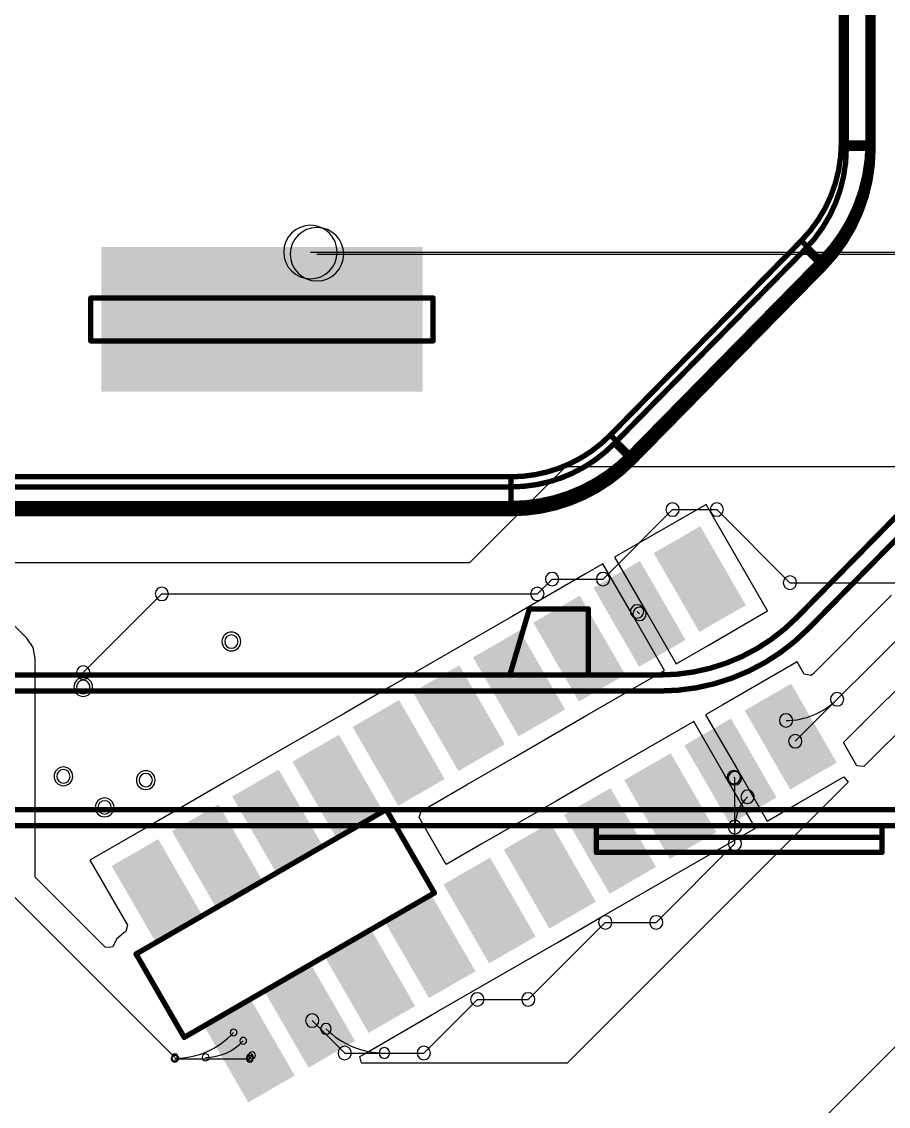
# Model space of a CAD drawing. Header units: inches. Extents: x 32166 to 34772, y 2386 to 4229.
# Drawn here: x 33828.3 to 33898.3, y 3850.1 to 3937.7 of the extents above; entities that cross this region are included whole.
import ezdxf

# ---------------------------------------------------------------- set-up
doc = ezdxf.new("R2010")
doc.units = ezdxf.units.IN
doc.header["$LTSCALE"] = 0.64311
doc.header["$MEASUREMENT"] = 0
for name, color, linetype in [('KEEPOUTLAYER', 6, 'CONTINUOUS'), ('MULTILAYER', 9, 'CONTINUOUS'), ('TOPLAYER', 1, 'CONTINUOUS'), ('TOPOVERLAY', 2, 'CONTINUOUS'), ('TOPSOLDER', 216, 'CONTINUOUS')]:
    doc.layers.add(name, color=color, linetype=linetype)

msp = doc.modelspace()

# ---------------------------------------------------------------- linework, layer by layer
at = {"layer": 'KEEPOUTLAYER', "const_width": 0.432}
for points in [[(33837.555, 3862.371), (33857.758, 3874.035)], [(33857.758, 3874.035), (33861.646, 3867.3)], [(33841.443, 3855.636), (33861.646, 3867.3)], [(33837.555, 3862.371), (33841.443, 3855.636)]]:
    msp.add_lwpolyline(points, dxfattribs=at)
at = {"layer": 'KEEPOUTLAYER', "const_width": 0.216}
for points in [[(33857.704, 3874.128, 1), (33857.812, 3873.941, 1)], [(33857.704, 3874.128, 1), (33857.812, 3873.941, 1)], [(33861.592, 3867.394, 1), (33861.7, 3867.207, 1)], [(33861.592, 3867.394, 1), (33861.7, 3867.207, 1)], [(33837.501, 3862.464, 1), (33837.609, 3862.277, 1)], [(33837.501, 3862.464, 1), (33837.609, 3862.277, 1)], [(33841.389, 3855.73, 1), (33841.497, 3855.543, 1)], [(33841.389, 3855.73, 1), (33841.497, 3855.543, 1)]]:
    msp.add_lwpolyline(points, format="xyb", close=True, dxfattribs=at)
at = {"layer": 'MULTILAYER'}
for centre, start, end in [((33845.252, 3887.602), 0, 180), ((33845.252, 3887.602), 180, 0), ((33833.286, 3883.93), 0, 180), ((33833.286, 3883.93), 180, 0), ((33831.687, 3876.716), 0, 180), ((33831.687, 3876.716), 180, 0), ((33838.34, 3876.413), 0, 180), ((33838.34, 3876.413), 180, 0), ((33835.014, 3874.21), 0, 180), ((33835.014, 3874.21), 180, 0)]:
    msp.add_arc(centre, 0.54, start, end, dxfattribs=at)
for points in [[(33835.192, 3908.211), (33860.248, 3908.211), (33835.192, 3919.011), (33860.248, 3919.011)], [(33886.195, 3890.703), (33882.955, 3896.314), (33883.202, 3888.975), (33879.962, 3894.586)], [(33881.332, 3887.895), (33878.092, 3893.506), (33878.339, 3886.167), (33875.099, 3891.778)], [(33876.468, 3885.087), (33873.228, 3890.698), (33873.475, 3883.359), (33870.235, 3888.97)], [(33871.605, 3882.279), (33868.365, 3887.89), (33868.612, 3880.551), (33865.372, 3886.162)], [(33866.741, 3879.471), (33863.501, 3885.082), (33863.748, 3877.743), (33860.508, 3883.354)], [(33893.539, 3877.982), (33890.299, 3883.594), (33890.546, 3876.254), (33887.306, 3881.866)], [(33861.877, 3876.663), (33858.637, 3882.274), (33858.884, 3874.935), (33855.644, 3880.546)], [(33888.676, 3875.174), (33885.436, 3880.786), (33885.683, 3873.446), (33882.443, 3879.058)], [(33857.014, 3873.855), (33853.774, 3879.466), (33854.021, 3872.127), (33850.781, 3877.738)], [(33883.812, 3872.366), (33880.572, 3877.978), (33880.819, 3870.638), (33877.579, 3876.25)], [(33852.15, 3871.047), (33848.91, 3876.658), (33849.157, 3869.319), (33845.917, 3874.93)], [(33878.949, 3869.558), (33875.709, 3875.17), (33875.956, 3867.83), (33872.716, 3873.442)], [(33847.287, 3868.239), (33844.047, 3873.85), (33844.294, 3866.511), (33841.054, 3872.122)], [(33874.085, 3866.75), (33870.845, 3872.362), (33871.092, 3865.022), (33867.852, 3870.634)], [(33842.423, 3865.431), (33839.183, 3871.042), (33839.43, 3863.703), (33836.19, 3869.314)], [(33869.221, 3863.942), (33865.981, 3869.554), (33866.228, 3862.214), (33862.988, 3867.826)], [(33864.358, 3861.134), (33861.118, 3866.746), (33861.365, 3859.406), (33858.125, 3865.018)], [(33859.494, 3858.326), (33856.254, 3863.938), (33856.501, 3856.598), (33853.261, 3862.21)], [(33854.631, 3855.518), (33851.391, 3861.13), (33851.638, 3853.79), (33848.398, 3859.402)], [(33849.767, 3852.71), (33846.527, 3858.322), (33846.774, 3850.982), (33843.534, 3856.594)]]:
    msp.add_solid(points, dxfattribs=at)
at = {"layer": 'TOPLAYER'}
for p, q in [((33851.637, 3919.052), (34048.767, 3919.052)), ((33864.519, 3893.996), (33872.252, 3901.728)), ((33872.252, 3901.728), (33977.185, 3901.728)), ((33883.588, 3898.675), (33877.602, 3895.219)), ((33888.556, 3890.07), (33883.588, 3898.675)), ((33875.269, 3892.642), (33880.885, 3898.258)), ((33880.885, 3898.258), (33884.457, 3898.258)), ((33884.457, 3898.258), (33890.362, 3892.354)), ((33877.602, 3895.219), (33876.206, 3894.413)), ((33877.602, 3895.219), (33877.602, 3895.219)), ((33877.602, 3895.219), (33877.602, 3895.219)), ((33876.206, 3894.413), (33878.69, 3890.112)), ((33828.736, 3887.874), (33823.122, 3893.489)), ((33823.332, 3893.996), (33864.519, 3893.996)), ((33875.256, 3893.865), (33873.861, 3893.059)), ((33877.741, 3889.561), (33875.256, 3893.865)), ((33873.861, 3893.059), (33867.875, 3889.603)), ((33869.962, 3891.447), (33871.158, 3892.642)), ((33871.158, 3892.642), (33875.269, 3892.642)), ((33873.861, 3893.059), (33873.861, 3893.059)), ((33890.362, 3892.354), (34043.54, 3892.354)), ((33833.286, 3885.096), (33839.636, 3891.447)), ((33839.636, 3891.447), (33869.962, 3891.447)), ((33898.564, 3891.333), (33892.171, 3884.94)), ((33878.018, 3890.033), (33878.215, 3889.836)), ((33878.69, 3890.112), (33878.69, 3890.112)), ((33878.69, 3890.112), (33881.174, 3885.808)), ((33883.692, 3887.262), (33888.556, 3890.07)), ((33867.875, 3889.603), (33864.133, 3887.443)), ((33867.875, 3889.603), (33867.875, 3889.603)), ((33867.875, 3889.603), (33867.875, 3889.603)), ((33880.224, 3885.26), (33877.741, 3889.561)), ((33877.741, 3889.561), (33877.741, 3889.561)), ((33890.792, 3879.555), (33900.566, 3889.33)), ((33829.239, 3887.121), (33828.736, 3887.874)), ((33829.416, 3886.233), (33829.239, 3887.121)), ((33864.133, 3887.443), (33858.148, 3883.987)), ((33864.133, 3887.443), (33864.133, 3887.443)), ((33881.174, 3885.808), (33883.692, 3887.262)), ((33883.692, 3887.262), (33883.692, 3887.262)), ((33883.692, 3887.262), (33883.692, 3887.262)), ((33829.416, 3868.575), (33829.416, 3886.233)), ((33896.188, 3880.947), (33901.739, 3886.498)), ((33890.932, 3885.955), (33884.946, 3882.499)), ((33891.508, 3884.957), (33890.932, 3885.955)), ((33877.706, 3883.806), (33880.224, 3885.26)), ((33892.046, 3884.85), (33891.508, 3884.957)), ((33892.167, 3884.943), (33892.046, 3884.85)), ((33892.171, 3884.94), (33892.167, 3884.943)), ((33892.167, 3884.943), (33892.167, 3884.943)), ((33892.167, 3884.943), (33892.167, 3884.943)), ((33892.167, 3884.943), (33892.167, 3884.943)), ((33858.148, 3883.987), (33854.406, 3881.827)), ((33858.148, 3883.987), (33858.148, 3883.987)), ((33858.148, 3883.987), (33858.148, 3883.987)), ((33873.965, 3881.646), (33877.706, 3883.806)), ((33877.706, 3883.806), (33877.706, 3883.806)), ((33854.406, 3881.827), (33848.42, 3878.371)), ((33854.406, 3881.827), (33854.406, 3881.827)), ((33884.946, 3882.499), (33883.55, 3881.693)), ((33884.946, 3882.499), (33884.946, 3882.499)), ((33884.946, 3882.499), (33884.946, 3882.499)), ((33901.066, 3882.245), (33896.318, 3877.497)), ((33867.979, 3878.19), (33873.965, 3881.646)), ((33873.965, 3881.646), (33873.965, 3881.646)), ((33873.965, 3881.646), (33873.965, 3881.646)), ((33882.6, 3881.144), (33881.205, 3880.339)), ((33885.085, 3876.841), (33882.6, 3881.144)), ((33883.55, 3881.693), (33886.034, 3877.392)), ((33896.049, 3880.808), (33896.188, 3880.922)), ((33896.188, 3880.922), (33896.188, 3880.947)), ((33896.188, 3880.922), (33896.188, 3880.922)), ((33881.205, 3880.339), (33875.219, 3876.883)), ((33881.205, 3880.339), (33881.205, 3880.339)), ((33894.689, 3879.447), (33896.049, 3880.808)), ((33895.774, 3877.568), (33894.689, 3879.447)), ((33848.42, 3878.371), (33844.679, 3876.211)), ((33848.42, 3878.371), (33848.42, 3878.371)), ((33848.42, 3878.371), (33848.42, 3878.371)), ((33864.238, 3876.03), (33867.979, 3878.19)), ((33867.979, 3878.19), (33867.979, 3878.19)), ((33896.318, 3877.497), (33895.774, 3877.568)), ((33875.219, 3876.883), (33871.477, 3874.723)), ((33875.219, 3876.883), (33875.219, 3876.883)), ((33875.219, 3876.883), (33875.219, 3876.883)), ((33887.568, 3872.54), (33885.085, 3876.841)), ((33885.085, 3876.841), (33885.085, 3876.841)), ((33885.829, 3876.649), (33885.918, 3876.56)), ((33885.918, 3871.281), (33885.918, 3876.56)), ((33886.034, 3877.392), (33886.034, 3877.392)), ((33886.034, 3877.392), (33888.518, 3873.088)), ((33891.036, 3874.542), (33894.721, 3876.669)), ((33894.721, 3876.669), (33895.055, 3876.234)), ((33844.679, 3876.211), (33838.693, 3872.755)), ((33844.679, 3876.211), (33844.679, 3876.211)), ((33860.566, 3873.91), (33864.238, 3876.03)), ((33864.238, 3876.03), (33864.238, 3876.03)), ((33864.238, 3876.03), (33864.238, 3876.03)), ((33895.055, 3876.234), (33872.381, 3853.56)), ((33860.424, 3873.38), (33860.566, 3873.91)), ((33871.477, 3874.723), (33865.492, 3871.267)), ((33871.477, 3874.723), (33871.477, 3874.723)), ((33888.518, 3873.088), (33891.036, 3874.542)), ((33891.036, 3874.542), (33891.036, 3874.542)), ((33891.036, 3874.542), (33891.036, 3874.542)), ((33862.606, 3869.601), (33860.424, 3873.38)), ((33838.693, 3872.755), (33833.83, 3869.947)), ((33838.693, 3872.755), (33838.693, 3872.755)), ((33838.693, 3872.755), (33838.693, 3872.755)), ((33885.05, 3871.086), (33887.568, 3872.54)), ((33879.56, 3864.922), (33885.918, 3871.281)), ((33865.492, 3871.267), (33862.606, 3869.601)), ((33865.492, 3871.267), (33865.492, 3871.267)), ((33865.492, 3871.267), (33865.492, 3871.267)), ((33881.309, 3868.926), (33885.05, 3871.086)), ((33885.05, 3871.086), (33885.05, 3871.086)), ((33833.83, 3869.947), (33836.857, 3864.704)), ((33875.323, 3865.47), (33881.309, 3868.926)), ((33881.309, 3868.926), (33881.309, 3868.926)), ((33881.309, 3868.926), (33881.309, 3868.926)), ((33835.07, 3862.921), (33829.416, 3868.575)), ((33827.095, 3867.613), (33840.686, 3854.022)), ((33871.582, 3863.31), (33875.323, 3865.47)), ((33875.323, 3865.47), (33875.323, 3865.47)), ((33836.857, 3864.704), (33836.715, 3864.174)), ((33869.228, 3858.701), (33875.448, 3864.922)), ((33875.448, 3864.922), (33879.56, 3864.922)), ((33835.983, 3863.577), (33835.673, 3862.949)), ((33836.564, 3864.087), (33835.983, 3863.577)), ((33836.715, 3864.174), (33836.564, 3864.087)), ((33835.381, 3862.901), (33835.07, 3862.921)), ((33835.673, 3862.949), (33835.381, 3862.901)), ((33865.596, 3859.854), (33871.582, 3863.31)), ((33871.582, 3863.31), (33871.582, 3863.31)), ((33871.582, 3863.31), (33871.582, 3863.31)), ((33879.521, 3835.557), (33905.042, 3861.079)), ((33861.855, 3857.694), (33865.596, 3859.854)), ((33865.596, 3859.854), (33865.596, 3859.854)), ((33860.789, 3854.374), (33865.116, 3858.701)), ((33865.116, 3858.701), (33869.228, 3858.701)), ((33855.869, 3854.238), (33861.855, 3857.694)), ((33861.855, 3857.694), (33861.855, 3857.694)), ((33861.855, 3857.694), (33861.855, 3857.694)), ((33851.784, 3856.993), (33854.403, 3854.374)), ((33840.673, 3853.906), (33846.745, 3853.906)), ((33846.758, 3854.022), (33846.921, 3854.185)), ((33854.403, 3854.374), (33860.789, 3854.374)), ((33855.613, 3854.09), (33855.869, 3854.238)), ((33855.755, 3853.56), (33855.613, 3854.09)), ((33855.869, 3854.238), (33855.869, 3854.238)), ((33872.381, 3853.56), (33855.755, 3853.56))]:
    msp.add_line(p, q, dxfattribs=at)
for centre, radius, start, end in [((33851.637, 3919.052), 2.16, 0, 180), ((33851.637, 3919.052), 2.16, 180, 0), ((33880.885, 3898.258), 0.54, 0, 180), ((33880.885, 3898.258), 0.54, 0, 180), ((33884.457, 3898.258), 0.54, 0, 180), ((33884.457, 3898.258), 0.54, 0, 180), ((33880.885, 3898.258), 0.54, 180, 0), ((33880.885, 3898.258), 0.54, 180, 0), ((33884.457, 3898.258), 0.54, 180, 0), ((33884.457, 3898.258), 0.54, 180, 0), ((33871.158, 3892.642), 0.54, 0, 180), ((33871.158, 3892.642), 0.54, 0, 180), ((33875.269, 3892.642), 0.54, 0, 180), ((33875.269, 3892.642), 0.54, 0, 180), ((33871.158, 3892.642), 0.54, 180, 0), ((33871.158, 3892.642), 0.54, 180, 0), ((33875.269, 3892.642), 0.54, 180, 0), ((33875.269, 3892.642), 0.54, 180, 0), ((33890.362, 3892.354), 0.54, 0, 180), ((33890.362, 3892.354), 0.54, 0, 180), ((33890.362, 3892.354), 0.54, 180, 0), ((33890.362, 3892.354), 0.54, 180, 0), ((33839.636, 3891.447), 0.54, 0, 180), ((33839.636, 3891.447), 0.54, 0, 180), ((33839.636, 3891.447), 0.54, 180, 0), ((33839.636, 3891.447), 0.54, 180, 0), ((33869.962, 3891.447), 0.54, 0, 180), ((33869.962, 3891.447), 0.54, 0, 180), ((33869.962, 3891.447), 0.54, 180, 0), ((33869.962, 3891.447), 0.54, 180, 0), ((33878.018, 3890.033), 0.54, 0, 180), ((33878.018, 3890.033), 0.54, 180, 0), ((33878.215, 3889.836), 0.54, 0, 180), ((33878.215, 3889.836), 0.54, 180, 0), ((33845.252, 3887.602), 0.54, 0, 180), ((33845.252, 3887.602), 0.54, 180, 0), ((33833.286, 3885.096), 0.54, 0, 180), ((33833.286, 3885.096), 0.54, 180, 0), ((33833.286, 3883.93), 0.54, 0, 180), ((33833.286, 3883.93), 0.54, 180, 0), ((33890.045, 3887.065), 5.838, 270.00009, 315.00009), ((33894.173, 3882.937), 0.54, 0, 180), ((33894.173, 3882.937), 0.54, 180, 0), ((33890.045, 3881.227), 0.54, 0, 180), ((33890.045, 3881.227), 0.54, 180, 0), ((33890.792, 3879.555), 0.54, 0, 180), ((33890.792, 3879.555), 0.54, 180, 0), ((33831.687, 3876.716), 0.54, 0, 180), ((33831.687, 3876.716), 0.54, 180, 0), ((33838.34, 3876.413), 0.54, 0, 180), ((33885.829, 3876.649), 0.54, 0, 180), ((33885.829, 3876.649), 0.54, 180, 0), ((33885.918, 3876.56), 0.54, 0, 180), ((33885.918, 3876.56), 0.54, 0, 180), ((33885.918, 3876.56), 0.54, 180, 0), ((33885.918, 3876.56), 0.54, 180, 0), ((33838.34, 3876.413), 0.54, 180, 0), ((33889.392, 3872.612), 3.473, 135.00009, 180.00009), ((33886.936, 3875.068), 0.54, 0, 180), ((33886.936, 3875.068), 0.54, 180, 0), ((33835.014, 3874.21), 0.54, 0, 180), ((33835.014, 3874.21), 0.54, 180, 0), ((33885.918, 3872.612), 0.54, 0, 180), ((33885.918, 3872.612), 0.54, 180, 0), ((33885.918, 3871.281), 0.54, 0, 180), ((33885.918, 3871.281), 0.54, 0, 180), ((33885.918, 3871.281), 0.54, 180, 0), ((33885.918, 3871.281), 0.54, 180, 0), ((33875.448, 3864.922), 0.54, 0, 180), ((33875.448, 3864.922), 0.54, 0, 180), ((33879.56, 3864.922), 0.54, 0, 180), ((33879.56, 3864.922), 0.54, 0, 180), ((33875.448, 3864.922), 0.54, 180, 0), ((33875.448, 3864.922), 0.54, 180, 0), ((33879.56, 3864.922), 0.54, 180, 0), ((33879.56, 3864.922), 0.54, 180, 0), ((33865.116, 3858.701), 0.54, 0, 180), ((33865.116, 3858.701), 0.54, 0, 180), ((33869.228, 3858.701), 0.54, 0, 180), ((33869.228, 3858.701), 0.54, 0, 180), ((33865.116, 3858.701), 0.54, 180, 0), ((33865.116, 3858.701), 0.54, 180, 0), ((33869.228, 3858.701), 0.54, 180, 0), ((33869.228, 3858.701), 0.54, 180, 0), ((33851.784, 3856.993), 0.54, 0, 180), ((33851.784, 3856.993), 0.54, 180, 0), ((33852.89, 3856.328), 0.432, 0, 180), ((33840.716, 3860.334), 6.385, 270.00006, 317.60406), ((33845.431, 3856.029), 0.274, 0, 180), ((33845.431, 3856.029), 0.274, 180, 0), ((33846.212, 3855.362), 0.274, 0, 180), ((33852.89, 3856.328), 0.432, 180, 0), ((33857.609, 3861.047), 6.674, 225.00004, 270.00004), ((33843.174, 3858.136), 4.114, 269.99996, 317.60396), ((33846.212, 3855.362), 0.274, 180, 0), ((33854.403, 3854.374), 0.54, 0, 180), ((33854.403, 3854.374), 0.54, 0, 180), ((33857.609, 3854.374), 0.432, 0, 180), ((33860.789, 3854.374), 0.54, 0, 180), ((33860.789, 3854.374), 0.54, 0, 180), ((33840.673, 3853.906), 0.274, 0, 180), ((33840.673, 3853.906), 0.274, 180, 0), ((33840.686, 3854.022), 0.274, 0, 180), ((33840.686, 3854.022), 0.274, 180, 0), ((33840.716, 3853.949), 0.274, 0, 180), ((33840.716, 3853.949), 0.274, 180, 0), ((33843.174, 3854.022), 0.274, 0, 180), ((33843.174, 3854.022), 0.274, 180, 0), ((33846.745, 3853.906), 0.274, 0, 180), ((33846.745, 3853.906), 0.274, 180, 0), ((33846.758, 3854.022), 0.274, 0, 180), ((33846.758, 3854.022), 0.274, 180, 0), ((33846.921, 3854.185), 0.274, 0, 180), ((33846.921, 3854.185), 0.274, 180, 0), ((33854.403, 3854.374), 0.54, 180, 0), ((33854.403, 3854.374), 0.54, 180, 0), ((33857.609, 3854.374), 0.432, 180, 0), ((33860.789, 3854.374), 0.54, 180, 0), ((33860.789, 3854.374), 0.54, 180, 0)]:
    msp.add_arc(centre, radius, start, end, dxfattribs=at)
for points in [[(33835.192, 3908.211), (33860.248, 3908.211), (33835.192, 3919.011), (33860.248, 3919.011)], [(33886.195, 3890.703), (33882.955, 3896.314), (33883.202, 3888.975), (33879.962, 3894.586)], [(33881.332, 3887.895), (33878.092, 3893.506), (33878.339, 3886.167), (33875.099, 3891.778)], [(33876.468, 3885.087), (33873.228, 3890.698), (33873.475, 3883.359), (33870.235, 3888.97)], [(33871.605, 3882.279), (33868.365, 3887.89), (33868.612, 3880.551), (33865.372, 3886.162)], [(33866.741, 3879.471), (33863.501, 3885.082), (33863.748, 3877.743), (33860.508, 3883.354)], [(33893.539, 3877.982), (33890.299, 3883.594), (33890.546, 3876.254), (33887.306, 3881.866)], [(33861.877, 3876.663), (33858.637, 3882.274), (33858.884, 3874.935), (33855.644, 3880.546)], [(33888.676, 3875.174), (33885.436, 3880.786), (33885.683, 3873.446), (33882.443, 3879.058)], [(33857.014, 3873.855), (33853.774, 3879.466), (33854.021, 3872.127), (33850.781, 3877.738)], [(33883.812, 3872.366), (33880.572, 3877.978), (33880.819, 3870.638), (33877.579, 3876.25)], [(33852.15, 3871.047), (33848.91, 3876.658), (33849.157, 3869.319), (33845.917, 3874.93)], [(33878.949, 3869.558), (33875.709, 3875.17), (33875.956, 3867.83), (33872.716, 3873.442)], [(33847.287, 3868.239), (33844.047, 3873.85), (33844.294, 3866.511), (33841.054, 3872.122)], [(33874.085, 3866.75), (33870.845, 3872.362), (33871.092, 3865.022), (33867.852, 3870.634)], [(33842.423, 3865.431), (33839.183, 3871.042), (33839.43, 3863.703), (33836.19, 3869.314)], [(33869.221, 3863.942), (33865.981, 3869.554), (33866.228, 3862.214), (33862.988, 3867.826)], [(33864.358, 3861.134), (33861.118, 3866.746), (33861.365, 3859.406), (33858.125, 3865.018)], [(33859.494, 3858.326), (33856.254, 3863.938), (33856.501, 3856.598), (33853.261, 3862.21)], [(33854.631, 3855.518), (33851.391, 3861.13), (33851.638, 3853.79), (33848.398, 3859.402)], [(33849.767, 3852.71), (33846.527, 3858.322), (33846.774, 3850.982), (33843.534, 3856.594)]]:
    msp.add_solid(points, dxfattribs=at)
at = {"layer": 'TOPOVERLAY', "const_width": 0.432}
for points in [[(33894.509, 3927.861), (33894.509, 3949.961)], [(33896.669, 3927.861), (33896.669, 3949.961)], [(33897.076, 3927.861), (33897.076, 3949.961)], [(33894.916, 3927.435), (33894.916, 3949.554)], [(33897.076, 3927.435), (33897.076, 3949.554)], [(33894.509, 3927.861), (33897.076, 3927.861)], [(33894.916, 3927.435), (33897.076, 3927.435)], [(33875.853, 3904.271), (33891.281, 3919.971)], [(33876.161, 3903.578), (33891.571, 3919.26)], [(33891.281, 3919.971), (33893.112, 3918.171)], [(33891.571, 3919.26), (33893.112, 3917.746)], [(33877.393, 3902.757), (33892.821, 3918.457)], [(33877.684, 3902.472), (33893.112, 3918.171)], [(33877.702, 3902.064), (33893.112, 3917.746)], [(33833.896, 3911.883), (33833.896, 3915.339)], [(33833.896, 3915.339), (33861.544, 3915.339)], [(33861.544, 3911.883), (33861.544, 3915.339)], [(33833.896, 3911.883), (33861.544, 3911.883)], [(33890.925, 3889.546), (33907.787, 3906.704)], [(33891.849, 3888.638), (33908.711, 3905.796)], [(33875.853, 3904.271), (33877.684, 3902.472)], [(33876.161, 3903.578), (33877.702, 3902.064)], [(33827.616, 3900.904), (33867.824, 3900.904)], [(33867.824, 3898.337), (33867.824, 3900.904)], [(33827.598, 3900.09), (33867.842, 3900.09)], [(33867.842, 3897.93), (33867.842, 3900.09)], [(33827.616, 3898.744), (33867.824, 3898.744)], [(33827.616, 3898.337), (33867.824, 3898.337)], [(33827.598, 3897.93), (33867.842, 3897.93)], [(33867.757, 3884.962), (33869.32, 3890.237)], [(33869.32, 3890.237), (33874.072, 3890.237)], [(33874.072, 3884.962), (33874.072, 3890.237)], [(33815.593, 3884.901), (33879.847, 3884.901)], [(33815.593, 3883.605), (33879.847, 3883.605)], [(33776.224, 3874.037), (33919.216, 3874.037)], [(33776.224, 3872.741), (33919.216, 3872.741)], [(33874.72, 3870.581), (33874.72, 3872.741)], [(33897.806, 3871.791), (33897.806, 3872.741)], [(33874.72, 3871.791), (33897.806, 3871.791)], [(33897.801, 3870.581), (33897.801, 3871.791)], [(33874.72, 3870.581), (33897.801, 3870.581)]]:
    msp.add_lwpolyline(points, dxfattribs=at)
for points in [[(33894.509, 3927.861, -0.196645), (33891.281, 3919.971)], [(33894.916, 3927.435, -0.196645), (33891.571, 3919.26)], [(33896.669, 3927.861, -0.196645), (33892.821, 3918.457)], [(33897.076, 3927.861, -0.196645), (33893.112, 3918.171)], [(33897.076, 3927.435, -0.196645), (33893.112, 3917.746)], [(33875.853, 3904.271, -0.201181), (33867.824, 3900.904)], [(33876.161, 3903.578, -0.201181), (33867.842, 3900.09)], [(33877.393, 3902.757, -0.201181), (33867.824, 3898.744)], [(33877.684, 3902.472, -0.201181), (33867.824, 3898.337)], [(33877.702, 3902.064, -0.201181), (33867.842, 3897.93)], [(33890.925, 3889.546, -0.201181), (33879.847, 3884.901)], [(33891.849, 3888.638, -0.201181), (33879.847, 3883.605)]]:
    msp.add_lwpolyline(points, format="xyb", dxfattribs=at)
at = {"layer": 'TOPOVERLAY', "const_width": 0.216}
for points in [[(33894.401, 3927.861, 1), (33894.617, 3927.861, 1)], [(33894.401, 3927.861, 1), (33894.617, 3927.861, 1)], [(33894.401, 3927.861, 1), (33894.617, 3927.861, 1)], [(33894.808, 3927.435, 1), (33895.024, 3927.435, 1)], [(33894.808, 3927.435, 1), (33895.024, 3927.435, 1)], [(33894.808, 3927.435, 1), (33895.024, 3927.435, 1)], [(33896.561, 3927.861, 1), (33896.777, 3927.861, 1)], [(33896.561, 3927.861, 1), (33896.777, 3927.861, 1)], [(33896.968, 3927.861, 1), (33897.184, 3927.861, 1)], [(33896.968, 3927.861, 1), (33897.184, 3927.861, 1)], [(33896.968, 3927.861, 1), (33897.184, 3927.861, 1)], [(33896.968, 3927.435, 1), (33897.184, 3927.435, 1)], [(33896.968, 3927.435, 1), (33897.184, 3927.435, 1)], [(33896.968, 3927.435, 1), (33897.184, 3927.435, 1)], [(33891.173, 3919.971, 1), (33891.389, 3919.971, 1)], [(33891.173, 3919.971, 1), (33891.389, 3919.971, 1)], [(33891.173, 3919.971, 1), (33891.389, 3919.971, 1)], [(33891.463, 3919.26, 1), (33891.679, 3919.26, 1)], [(33891.463, 3919.26, 1), (33891.679, 3919.26, 1)], [(33891.463, 3919.26, 1), (33891.679, 3919.26, 1)], [(33892.713, 3918.457, 1), (33892.929, 3918.457, 1)], [(33892.713, 3918.457, 1), (33892.929, 3918.457, 1)], [(33893.004, 3918.171, 1), (33893.22, 3918.171, 1)], [(33893.004, 3918.171, 1), (33893.22, 3918.171, 1)], [(33893.004, 3918.171, 1), (33893.22, 3918.171, 1)], [(33893.004, 3917.746, 1), (33893.22, 3917.746, 1)], [(33893.004, 3917.746, 1), (33893.22, 3917.746, 1)], [(33893.004, 3917.746, 1), (33893.22, 3917.746, 1)], [(33833.788, 3915.339, 1), (33834.004, 3915.339, 1)], [(33833.788, 3915.339, 1), (33834.004, 3915.339, 1)], [(33861.436, 3915.339, 1), (33861.652, 3915.339, 1)], [(33861.436, 3915.339, 1), (33861.652, 3915.339, 1)], [(33833.788, 3911.883, 1), (33834.004, 3911.883, 1)], [(33833.788, 3911.883, 1), (33834.004, 3911.883, 1)], [(33861.436, 3911.883, 1), (33861.652, 3911.883, 1)], [(33861.436, 3911.883, 1), (33861.652, 3911.883, 1)], [(33875.745, 3904.271, 1), (33875.961, 3904.271, 1)], [(33875.745, 3904.271, 1), (33875.961, 3904.271, 1)], [(33875.745, 3904.271, 1), (33875.961, 3904.271, 1)], [(33876.053, 3903.578, 1), (33876.269, 3903.578, 1)], [(33876.053, 3903.578, 1), (33876.269, 3903.578, 1)], [(33876.053, 3903.578, 1), (33876.269, 3903.578, 1)], [(33877.285, 3902.757, 1), (33877.501, 3902.757, 1)], [(33877.285, 3902.757, 1), (33877.501, 3902.757, 1)], [(33877.576, 3902.472, 1), (33877.792, 3902.472, 1)], [(33877.576, 3902.472, 1), (33877.792, 3902.472, 1)], [(33877.576, 3902.472, 1), (33877.792, 3902.472, 1)], [(33877.594, 3902.064, 1), (33877.81, 3902.064, 1)], [(33877.594, 3902.064, 1), (33877.81, 3902.064, 1)], [(33877.594, 3902.064, 1), (33877.81, 3902.064, 1)], [(33867.716, 3900.904, 1), (33867.932, 3900.904, 1)], [(33867.716, 3900.904, 1), (33867.932, 3900.904, 1)], [(33867.716, 3900.904, 1), (33867.932, 3900.904, 1)], [(33867.734, 3900.09, 1), (33867.95, 3900.09, 1)], [(33867.734, 3900.09, 1), (33867.95, 3900.09, 1)], [(33867.734, 3900.09, 1), (33867.95, 3900.09, 1)], [(33867.716, 3898.744, 1), (33867.932, 3898.744, 1)], [(33867.716, 3898.744, 1), (33867.932, 3898.744, 1)], [(33867.716, 3898.337, 1), (33867.932, 3898.337, 1)], [(33867.716, 3898.337, 1), (33867.932, 3898.337, 1)], [(33867.716, 3898.337, 1), (33867.932, 3898.337, 1)], [(33867.734, 3897.93, 1), (33867.95, 3897.93, 1)], [(33867.734, 3897.93, 1), (33867.95, 3897.93, 1)], [(33867.734, 3897.93, 1), (33867.95, 3897.93, 1)], [(33869.212, 3890.237, 1), (33869.428, 3890.237, 1)], [(33869.212, 3890.237, 1), (33869.428, 3890.237, 1)], [(33873.964, 3890.237, 1), (33874.18, 3890.237, 1)], [(33873.964, 3890.237, 1), (33874.18, 3890.237, 1)], [(33890.817, 3889.546, 1), (33891.033, 3889.546, 1)], [(33890.817, 3889.546, 1), (33891.033, 3889.546, 1)], [(33891.741, 3888.638, 1), (33891.957, 3888.638, 1)], [(33891.741, 3888.638, 1), (33891.957, 3888.638, 1)], [(33867.649, 3884.962, 1), (33867.865, 3884.962, 1)], [(33873.964, 3884.962, 1), (33874.18, 3884.962, 1)], [(33879.739, 3884.901, 1), (33879.955, 3884.901, 1)], [(33879.739, 3884.901, 1), (33879.955, 3884.901, 1)], [(33879.739, 3883.605, 1), (33879.955, 3883.605, 1)], [(33879.739, 3883.605, 1), (33879.955, 3883.605, 1)], [(33874.612, 3872.741, 1), (33874.828, 3872.741, 1)], [(33897.698, 3872.741, 1), (33897.914, 3872.741, 1)], [(33874.612, 3871.791, 1), (33874.828, 3871.791, 1)], [(33897.693, 3871.791, 1), (33897.909, 3871.791, 1)], [(33897.698, 3871.791, 1), (33897.914, 3871.791, 1)], [(33897.698, 3871.791, 1), (33897.914, 3871.791, 1)], [(33874.612, 3870.581, 1), (33874.828, 3870.581, 1)], [(33874.612, 3870.581, 1), (33874.828, 3870.581, 1)], [(33897.693, 3870.581, 1), (33897.909, 3870.581, 1)], [(33897.693, 3870.581, 1), (33897.909, 3870.581, 1)]]:
    msp.add_lwpolyline(points, format="xyb", close=True, dxfattribs=at)
at = {"layer": 'TOPSOLDER'}
msp.add_line((33852.164, 3918.879), (34048.508, 3918.879), dxfattribs=at)
for centre, radius, start, end in [((33852.164, 3918.879), 2.16, 0, 180), ((33852.164, 3918.879), 2.16, 180, 0), ((33845.252, 3887.602), 0.759, 0, 180), ((33845.252, 3887.602), 0.759, 180, 0), ((33833.286, 3883.93), 0.759, 0, 180), ((33833.286, 3883.93), 0.759, 180, 0), ((33831.687, 3876.716), 0.759, 0, 180), ((33831.687, 3876.716), 0.759, 180, 0), ((33838.34, 3876.413), 0.759, 0, 180), ((33838.34, 3876.413), 0.759, 180, 0), ((33835.014, 3874.21), 0.759, 0, 180), ((33835.014, 3874.21), 0.759, 180, 0)]:
    msp.add_arc(centre, radius, start, end, dxfattribs=at)
for points in [[(33834.753, 3907.773), (33860.687, 3907.773), (33834.753, 3919.45), (33860.687, 3919.45)], [(33886.795, 3890.542), (33883.116, 3896.914), (33883.042, 3888.375), (33879.363, 3894.747)], [(33881.931, 3887.734), (33878.252, 3894.106), (33878.178, 3885.567), (33874.499, 3891.939)], [(33877.068, 3884.926), (33873.389, 3891.298), (33873.315, 3882.759), (33869.636, 3889.131)], [(33872.204, 3882.118), (33868.525, 3888.49), (33868.451, 3879.951), (33864.772, 3886.323)], [(33867.341, 3879.31), (33863.662, 3885.682), (33863.587, 3877.143), (33859.908, 3883.515)], [(33894.139, 3877.822), (33890.46, 3884.194), (33890.386, 3875.655), (33886.707, 3882.027)], [(33862.477, 3876.502), (33858.798, 3882.874), (33858.724, 3874.335), (33855.045, 3880.707)], [(33889.275, 3875.014), (33885.596, 3881.386), (33885.522, 3872.847), (33881.843, 3879.219)], [(33857.613, 3873.694), (33853.934, 3880.066), (33853.86, 3871.527), (33850.181, 3877.899)], [(33884.412, 3872.206), (33880.733, 3878.578), (33880.659, 3870.039), (33876.98, 3876.411)], [(33852.75, 3870.886), (33849.071, 3877.258), (33848.997, 3868.719), (33845.318, 3875.091)], [(33879.548, 3869.398), (33875.869, 3875.77), (33875.795, 3867.231), (33872.116, 3873.603)], [(33847.886, 3868.078), (33844.207, 3874.45), (33844.133, 3865.911), (33840.454, 3872.283)], [(33874.685, 3866.59), (33871.006, 3872.962), (33870.931, 3864.423), (33867.252, 3870.795)], [(33843.023, 3865.27), (33839.344, 3871.642), (33839.269, 3863.103), (33835.59, 3869.475)], [(33869.821, 3863.782), (33866.142, 3870.154), (33866.068, 3861.615), (33862.389, 3867.987)], [(33864.957, 3860.974), (33861.278, 3867.346), (33861.204, 3858.807), (33857.525, 3865.179)], [(33860.094, 3858.166), (33856.415, 3864.538), (33856.341, 3855.999), (33852.662, 3862.371)], [(33855.23, 3855.358), (33851.551, 3861.73), (33851.477, 3853.191), (33847.798, 3859.563)], [(33850.367, 3852.55), (33846.688, 3858.922), (33846.613, 3850.383), (33842.934, 3856.755)]]:
    msp.add_solid(points, dxfattribs=at)

doc.saveas('drawing.dxf')
